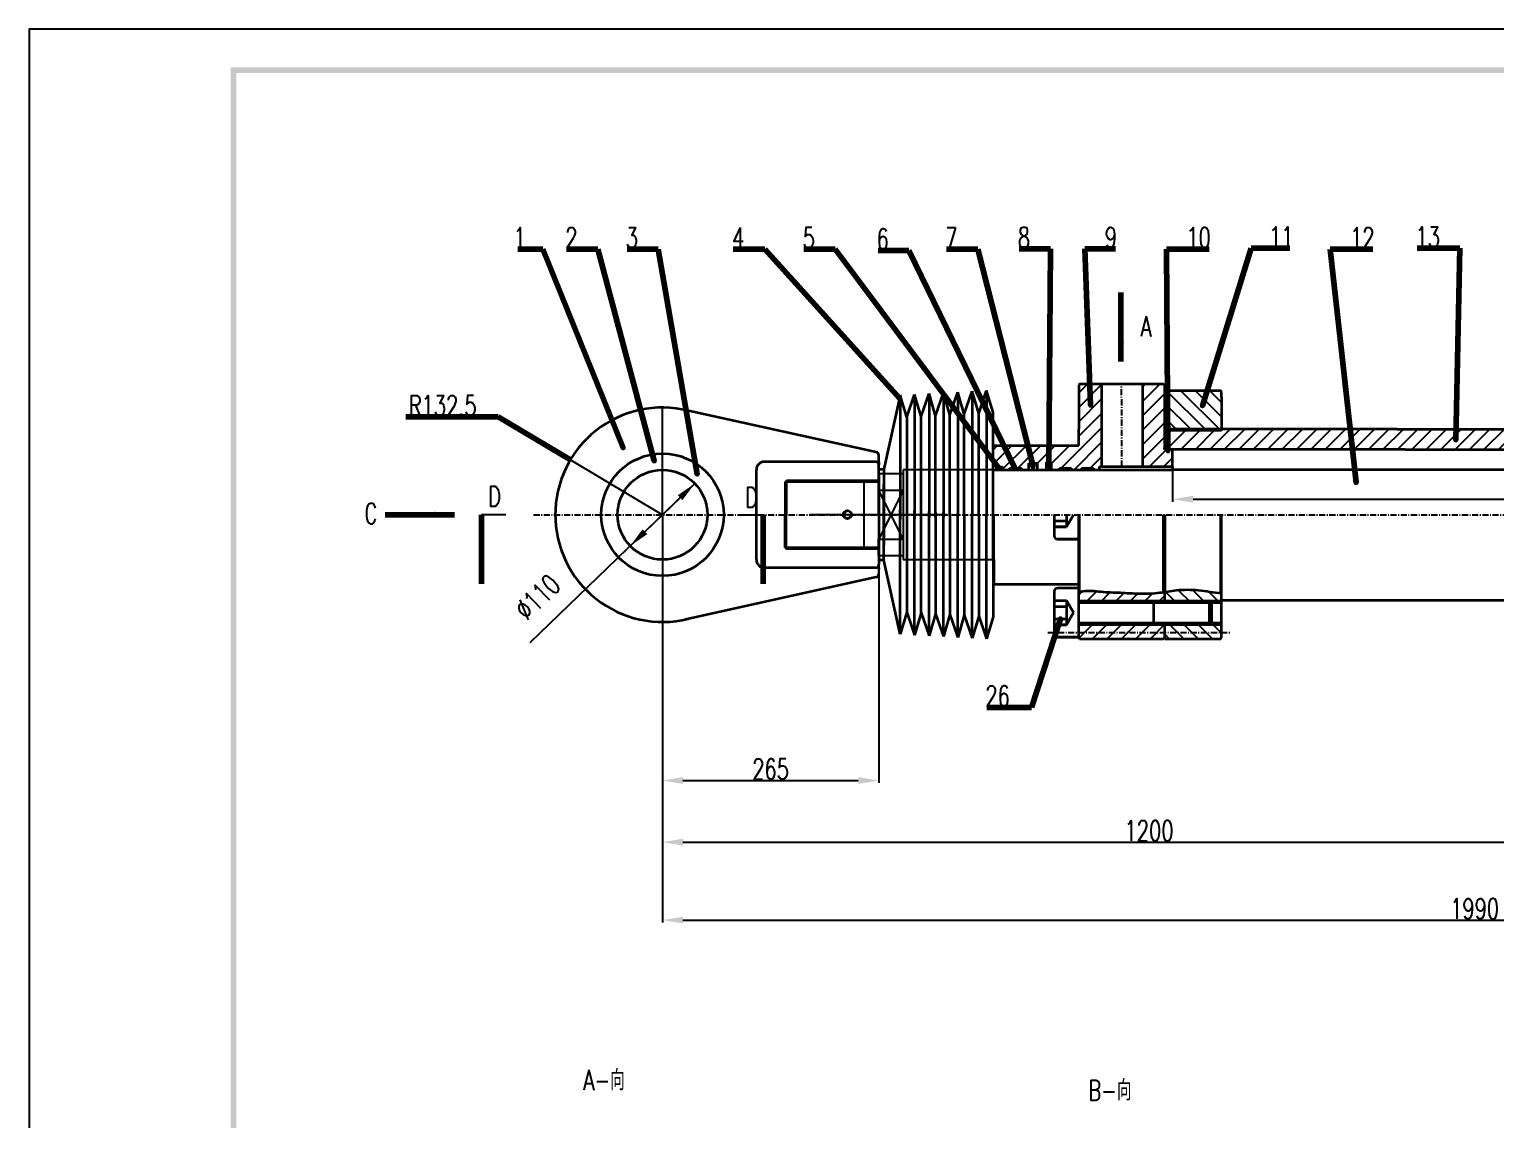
# Model space of a CAD drawing. Extents: x -526 to 4112, y -1359 to 3948.
# Drawn here: x -88 to 1709, y 2612 to 3948 of the extents above; entities that cross this region are included whole.
import ezdxf

# ---------------------------------------------------------------- set-up
doc = ezdxf.new("R2010")
doc.units = 0
doc.header["$MEASUREMENT"] = 0
doc.linetypes.add('LINEL4', pattern=[12.5, 7.5, -2, 1, -2])
doc.layers.get('Defpoints').update_dxf_attribs({"linetype": 'CONTINUOUS'})
doc.layers.add('L1', color=2, linetype='CONTINUOUS', lineweight=35)
for name, color, linetype in [('L3', 4, 'CONTINUOUS'), ('L4', 5, 'LINEL4'), ('L6', 7, 'CONTINUOUS')]:
    doc.layers.add(name, color=color, linetype=linetype)
doc.styles.add('HZTXT', font='ROMANS', dxfattribs={"width": 0.7, "bigfont": 'HZTXT'})
doc.styles.get("Standard").update_dxf_attribs({"font": 'txt', "bigfont": 'hztxt.shx'})
doc.dimstyles.get("Standard").update_dxf_attribs({"dimtxt": 0.18, "dimasz": 0.18, "dimexe": 0.18, "dimexo": 0.0625, "dimgap": 0.09, "dimtad": 0, "dimtih": 1, "dimtoh": 1, "dimdec": 4, "dimzin": 0, "dimdsep": 46, "dimtxsty": 'Standard', "dimcen": 0.09, "dimadec": 0, "dimazin": 0, "dimtfac": 1, "dimtdec": 4, "dimtofl": 0, "dimtmove": 0, "dimatfit": 3, "dimfxl": 1, "dimtolj": 1, "dimtzin": 0, "dimarcsym": 0})
pattern_1 = [(45, (130.38, 3177.679), (-8.838835, 8.838835), [])]

# ---------------------------------------------------------------- blocks, each defined once
blk = doc.blocks.new('*D30')
at = {"layer": 'Defpoints', "color": 0, "transparency": 16777216}
for p in [(687.7, 3353.4), (952.7, 3353.4), (952.7, 3027.7)]:
    blk.add_point(p, dxfattribs=at)
at = {"layer": 'L3', "transparency": 16777216}
for p, q in [((687.7, 3353.4), (687.7, 3024.7)), ((952.7, 3353.4), (952.7, 3024.7)), ((712.7, 3027.7), (927.7, 3027.7))]:
    blk.add_line(p, q, dxfattribs=at)
for points in [[(712.7, 3031.9), (712.7, 3023.5), (687.7, 3027.7)], [(927.7, 3031.9), (927.7, 3023.5), (952.7, 3027.7)]]:
    blk.add_solid(points, dxfattribs=at)
at = {"layer": 'L3', "transparency": 16777216, "insert": (820.2, 3041.7), "char_height": 25, "attachment_point": 5, "style": 'HZTXT'}
blk.add_mtext('\\A1;265', dxfattribs=at)
blk = doc.blocks.new('*D31')
at = {"layer": 'Defpoints', "color": 0, "transparency": 16777216}
for p in [(687.7, 3353.4), (1880.1, 3143), (1880.1, 2952.2)]:
    blk.add_point(p, dxfattribs=at)
at = {"layer": 'L3', "transparency": 16777216}
for p, q in [((687.7, 3353.4), (687.7, 2949.2)), ((1880.1, 3143), (1880.1, 2949.2)), ((712.7, 2952.2), (1855.1, 2952.2))]:
    blk.add_line(p, q, dxfattribs=at)
for points in [[(712.7, 2956.3), (712.7, 2948), (687.7, 2952.2)], [(1855.1, 2956.3), (1855.1, 2948), (1880.1, 2952.2)]]:
    blk.add_solid(points, dxfattribs=at)
at = {"layer": 'L3', "transparency": 16777216, "insert": (1283.9, 2966.2), "char_height": 25, "attachment_point": 5, "style": 'HZTXT'}
blk.add_mtext('\\A1;1200', dxfattribs=at)
blk = doc.blocks.new('*D33')
at = {"layer": 'Defpoints', "color": 0, "transparency": 16777216}
for p in [(687.7, 3353.4), (2677.8, 3201.4), (2677.8, 2856.7)]:
    blk.add_point(p, dxfattribs=at)
at = {"layer": 'L3', "transparency": 16777216}
for p, q in [((687.7, 3353.4), (687.7, 2853.7)), ((2677.8, 3201.4), (2677.8, 2853.7)), ((712.7, 2856.7), (2652.8, 2856.7))]:
    blk.add_line(p, q, dxfattribs=at)
for points in [[(712.7, 2860.8), (712.7, 2852.5), (687.7, 2856.7)], [(2652.8, 2860.8), (2652.8, 2852.5), (2677.8, 2856.7)]]:
    blk.add_solid(points, dxfattribs=at)
at = {"layer": 'L3', "transparency": 16777216, "insert": (1682.8, 2870.7), "char_height": 25, "attachment_point": 5, "style": 'HZTXT'}
blk.add_mtext('\\A1;1990', dxfattribs=at)
blk = doc.blocks.new('*D34')
at = {"layer": 'Defpoints', "color": 0, "transparency": 16777216}
for p in [(727.3, 3391.6), (648.2, 3315.2)]:
    blk.add_point(p, dxfattribs=at)
at = {"layer": 'L3', "transparency": 16777216}
blk.add_line((709.3, 3374.3), (666.2, 3332.6), dxfattribs=at)
for points in [[(706.4, 3377.2), (712.2, 3371.3), (727.3, 3391.6)], [(663.3, 3335.6), (669.1, 3329.6), (648.2, 3315.2)]]:
    blk.add_solid(points, dxfattribs=at)
at = {"layer": 'L3', "transparency": 16777216, "insert": (534.6, 3252.5), "char_height": 25, "attachment_point": 5, "rotation": 44.0027, "style": 'HZTXT'}
blk.add_mtext('\\A1;∅110', dxfattribs=at)
blk = doc.blocks.new('*D35')
at = {"layer": 'Defpoints', "color": 0, "transparency": 16777216}
for p in [(2312.8, 3418.4), (1312.8, 3412.4), (2312.8, 3372.4)]:
    blk.add_point(p, dxfattribs=at)
at = {"layer": 'L3', "transparency": 16777216}
for p, q in [((2312.8, 3418.4), (2312.8, 3369.4)), ((1312.8, 3412.4), (1312.8, 3369.4)), ((1337.8, 3372.4), (2287.8, 3372.4))]:
    blk.add_line(p, q, dxfattribs=at)
for points in [[(1337.8, 3376.6), (1337.8, 3368.2), (1312.8, 3372.4)], [(2287.8, 3376.6), (2287.8, 3368.2), (2312.8, 3372.4)]]:
    blk.add_solid(points, dxfattribs=at)
at = {"layer": 'L3', "transparency": 16777216, "insert": (1812.8, 3386.4), "char_height": 25, "attachment_point": 5, "style": 'HZTXT'}
blk.add_mtext('\\A1;1000', dxfattribs=at)

msp = doc.modelspace()

# ---------------------------------------------------------------- hatches: boundary and pattern name
at = {"layer": 'L6'}
h = msp.add_hatch(dxfattribs=at)
h.set_pattern_fill('ANSI31', color=256, scale=100)
h.set_pattern_definition(pattern_1)
h.paths.add_polyline_path([(1302.77, 3218.41), (1198.77, 3218.41), (1197.77, 3218.39), (1197.77, 3203.41), (1197.77, 3202.41), (1198.77, 3201.41), (1301.77, 3201.41), (1302.77, 3202.41)])
h.paths.add_polyline_path([(1302.77, 3220.95), (1289.22, 3220.95), (1289.22, 3218.41), (1302.77, 3218.41)])
h.paths.add_polyline_path([(1289.22, 3220.95), (1197.77, 3220.95), (1197.77, 3218.39), (1198.77, 3218.41), (1289.22, 3218.41)])
h.paths.add_polyline_path([(1302.77, 3248.41), (1289.22, 3248.41), (1289.22, 3245.87), (1302.77, 3245.87)])
h.paths.add_polyline_path([(1289.22, 3248.41), (1197.77, 3248.41), (1197.77, 3245.87), (1289.22, 3245.87)])
edge = h.paths.add_edge_path()
edge.add_spline(control_points=[(1302.77, 3258.76), (1302.43, 3258.7), (1302.1, 3258.65), (1301.77, 3258.6)], knot_values=[113.4438132, 113.4438132, 113.4438132, 113.4438132, 114.4554944, 114.4554944, 114.4554944, 114.4554944], degree=3, periodic=0)
edge.add_spline(control_points=[(1301.77, 3258.6), (1300.27, 3258.37), (1290.34, 3256.93), (1272.52, 3256.27), (1248.38, 3258.24), (1225.59, 3258.5), (1208.53, 3261.28), (1200.14, 3259.13), (1198.77, 3258.71)], knot_values=[10.1232784, 10.1232784, 10.1232784, 10.1232784, 14.6734493, 40.216771, 63.3893563, 87.154573, 109.1180124, 113.4438132, 113.4438132, 113.4438132, 113.4438132], degree=3, periodic=0)
edge.add_spline(control_points=[(1198.77, 3258.71), (1198.43, 3258.6), (1198.1, 3258.5), (1197.77, 3258.39)], knot_values=[9.0688861, 9.0688861, 9.0688861, 9.0688861, 10.1232784, 10.1232784, 10.1232784, 10.1232784], degree=3, periodic=0)
edge.add_line((1197.77, 3258.39), (1197.77, 3248.41))
edge.add_line((1197.77, 3248.41), (1289.22, 3248.41))
edge.add_line((1289.22, 3248.41), (1302.77, 3248.41))
edge.add_line((1302.77, 3248.41), (1302.77, 3258.76))
h.paths.add_polyline_path([(1302.77, 3497.43), (1302.77, 3504.41), (1302.77, 3512.43), (1301.77, 3513.43), (1275.79, 3513.43), (1275.79, 3437.41), (1275.79, 3412.41), (1312.77, 3412.41), (1312.77, 3433.41), (1302.77, 3433.41), (1302.77, 3435.41)])
h.paths.add_polyline_path([(1225.79, 3513.43), (1198.77, 3513.43), (1197.77, 3512.43), (1197.77, 3458.41), (1197.77, 3443.41), (1197.77, 3438.41), (1092.77, 3438.41), (1092.77, 3408.41), (1096.81, 3408.41), (1096.81, 3412.25), (1104.36, 3412.25), (1104.36, 3408.41), (1112.89, 3408.41), (1112.89, 3410.42), (1127.44, 3410.42), (1127.44, 3408.41), (1136.5, 3408.41), (1136.5, 3416.45), (1146.76, 3416.45), (1146.76, 3408.41), (1158.38, 3408.41), (1158.38, 3417.81), (1163.95, 3417.81), (1163.95, 3408.41), (1174.12, 3408.41), (1174.12, 3410.41), (1188.68, 3410.41), (1188.68, 3408.41), (1201.19, 3408.41), (1201.19, 3410.41), (1215.75, 3410.41), (1215.75, 3408.41), (1223.04, 3408.41), (1223.04, 3412.41), (1225.79, 3412.41), (1225.79, 3437.41)])
h = msp.add_hatch(dxfattribs=at)
h.set_pattern_fill('ANSI31', color=256, scale=100, angle=90)
h.set_pattern_definition([(135, (130.38, 3177.679), (-8.83883, -8.83883), [])])
h.paths.add_polyline_path([(1372.77, 3218.39), (1371.77, 3218.41), (1302.77, 3218.41), (1302.77, 3202.41), (1303.77, 3201.41), (1371.77, 3201.41), (1372.77, 3202.41)])
h.paths.add_polyline_path([(1372.77, 3220.95), (1302.77, 3220.95), (1302.77, 3218.41), (1371.77, 3218.41), (1372.77, 3218.39)])
h.paths.add_polyline_path([(1372.77, 3248.41), (1302.77, 3248.41), (1302.77, 3245.87), (1372.77, 3245.87)])
edge = h.paths.add_edge_path()
edge.add_spline(control_points=[(1372.77, 3257.35), (1372.72, 3257.36), (1372.39, 3257.39), (1372.05, 3257.41), (1371.77, 3257.44)], knot_values=[183.8321003, 183.8321003, 183.8321003, 183.8321003, 183.9773776, 184.8375924, 184.8375924, 184.8375924, 184.8375924], degree=3, periodic=0)
edge.add_spline(control_points=[(1371.77, 3257.44), (1362.54, 3258.26), (1344.63, 3261.7), (1321.64, 3261.94), (1308.32, 3259.64), (1303.77, 3258.91)], knot_values=[115.4675557, 115.4675557, 115.4675557, 115.4675557, 143.3114648, 170.0140137, 183.8321003, 183.8321003, 183.8321003, 183.8321003], degree=3, periodic=0)
edge.add_spline(control_points=[(1303.77, 3258.91), (1303.43, 3258.86), (1303.1, 3258.81), (1302.77, 3258.76)], knot_values=[114.4554944, 114.4554944, 114.4554944, 114.4554944, 115.4675557, 115.4675557, 115.4675557, 115.4675557], degree=3, periodic=0)
edge.add_line((1302.77, 3258.76), (1302.77, 3248.41))
edge.add_line((1302.77, 3248.41), (1372.77, 3248.41))
edge.add_line((1372.77, 3248.41), (1372.77, 3257.35))
h.paths.add_polyline_path([(1372.77, 3497.43), (1372.77, 3504.41), (1371.77, 3505.41), (1303.77, 3505.41), (1302.77, 3504.41), (1302.77, 3458.41), (1372.77, 3458.41)])
h.paths.add_polyline_path([(1372.77, 3458.41), (1302.77, 3458.41), (1302.77, 3456.43), (1372.77, 3456.43)])
h = msp.add_hatch(dxfattribs=at)
h.set_pattern_fill('ANSI31', color=256, scale=100)
h.set_pattern_definition(pattern_1)
h.paths.add_polyline_path([(2437.81, 3456.41), (2367.81, 3456.41), (2367.81, 3458.41), (1587.77, 3458.41), (1372.77, 3458.41), (1372.77, 3456.43), (1302.77, 3456.43), (1302.77, 3435.41), (1302.77, 3433.41), (1312.77, 3433.41), (1597.77, 3433.41), (2437.81, 3433.41)])

# ---------------------------------------------------------------- linework, layer by layer
at = {"layer": 'L1'}
for p, q in [((1039.9, 3475.72), (1049.57, 3503.73)), ((1049.57, 3503.73), (1049.57, 3351.48)), ((1057.52, 3476.69), (1049.57, 3503.73)), ((1057.52, 3476.69), (1067.19, 3504.7)), ((1067.19, 3504.7), (1067.19, 3352.45)), ((1075.15, 3477.66), (1067.19, 3504.7)), ((1075.15, 3477.66), (1084.81, 3505.66)), ((1084.81, 3505.66), (1084.81, 3353.41)), ((1092.77, 3478.62), (1084.81, 3505.66)), ((1198.77, 3513.43), (1197.77, 3512.43)), ((1197.77, 3512.43), (1197.77, 3458.41)), ((1301.77, 3513.43), (1198.77, 3513.43)), ((1225.79, 3513.43), (1225.79, 3437.41)), ((1275.79, 3513.43), (1275.79, 3437.41)), ((1302.77, 3512.43), (1301.77, 3513.43)), ((1302.77, 3512.43), (1302.77, 3497.43)), ((1303.77, 3505.41), (1302.77, 3504.41)), ((1302.77, 3504.41), (1302.77, 3458.41)), ((1371.77, 3505.41), (1303.77, 3505.41)), ((1372.77, 3504.41), (1371.77, 3505.41)), ((1372.77, 3497.43), (1372.77, 3504.41)), ((979.08, 3499.87), (958.75, 3409.23)), ((979.08, 3499.87), (979.08, 3347.62)), ((987.04, 3472.83), (979.08, 3499.87)), ((987.04, 3472.83), (996.71, 3500.83)), ((996.71, 3500.83), (996.71, 3348.58)), ((1004.66, 3473.79), (996.71, 3500.83)), ((1004.66, 3473.79), (1014.33, 3501.8)), ((1014.33, 3501.8), (1014.33, 3349.55)), ((1022.28, 3474.76), (1014.33, 3501.8)), ((1022.28, 3474.76), (1031.95, 3502.77)), ((1031.95, 3502.77), (1031.95, 3350.51)), ((1039.9, 3475.72), (1031.95, 3502.77)), ((1302.77, 3497.43), (1302.77, 3435.41)), ((1372.77, 3497.43), (1372.77, 3456.43)), ((949.61, 3430.1), (716.09, 3481.69)), ((987.04, 3472.83), (987.04, 3234)), ((1004.66, 3349.55), (1004.66, 3473.79)), ((1004.66, 3433.58), (1004.66, 3473.79)), ((1022.28, 3350.51), (1022.28, 3474.76)), ((1022.28, 3434.55), (1022.28, 3474.76)), ((1039.9, 3351.48), (1039.9, 3475.72)), ((1039.9, 3435.51), (1039.9, 3475.72)), ((1057.52, 3352.45), (1057.52, 3476.69)), ((1057.52, 3436.48), (1057.52, 3476.69)), ((1075.15, 3353.41), (1075.15, 3477.66)), ((1075.15, 3437.45), (1075.15, 3477.66)), ((1092.77, 3438.41), (1092.77, 3478.62)), ((1197.77, 3443.41), (1197.77, 3458.41)), ((1587.77, 3458.41), (1302.77, 3458.41)), ((1372.77, 3456.43), (1302.77, 3456.43)), ((1587.77, 3458.41), (2437.81, 3458.41)), ((1092.77, 3353.41), (1092.77, 3438.41)), ((1092.77, 3438.41), (1197.77, 3438.41)), ((1197.77, 3438.41), (1197.77, 3443.41)), ((1225.79, 3437.41), (1225.79, 3412.41)), ((1275.79, 3437.41), (1275.79, 3412.41)), ((1302.77, 3433.41), (1302.77, 3435.41)), ((1312.77, 3433.41), (1302.77, 3433.41)), ((1305.6, 3433.39), (1305.6, 3430.39)), ((1308.6, 3430.39), (1308.6, 3433.41)), ((1312.77, 3412.41), (1312.77, 3433.41)), ((1597.77, 3433.41), (1312.77, 3433.41)), ((1597.77, 3433.41), (2437.81, 3433.41)), ((948.75, 3418.41), (812.75, 3418.41)), ((952.75, 3414.41), (952.75, 3426.2)), ((952.75, 3418.41), (952.75, 3420.28)), ((952.75, 3418.41), (952.75, 3414.41)), ((952.75, 3353.41), (952.75, 3414.41)), ((1136.5, 3416.45), (1146.76, 3416.45)), ((1136.5, 3408.41), (1136.5, 3416.45)), ((1146.76, 3416.45), (1146.76, 3408.41)), ((1158.38, 3417.81), (1163.95, 3417.81)), ((1158.38, 3408.41), (1158.38, 3417.81)), ((1163.95, 3417.81), (1163.95, 3408.41)), ((1305.6, 3430.39), (1308.6, 3430.39)), ((802.75, 3298.41), (802.75, 3408.41)), ((952.75, 3409.23), (958.75, 3409.23)), ((952.75, 3403.41), (952.75, 3303.41)), ((952.75, 3403.41), (952.75, 3383.41)), ((958.75, 3409.23), (958.75, 3315.97)), ((1092.77, 3408.41), (1312.77, 3408.41)), ((1096.81, 3412.25), (1104.36, 3412.25)), ((1096.81, 3408.41), (1096.81, 3412.25)), ((1104.36, 3412.25), (1104.36, 3408.41)), ((1112.89, 3410.42), (1112.89, 3408.42)), ((1112.89, 3410.42), (1127.44, 3410.42)), ((1127.44, 3410.42), (1127.44, 3408.42)), ((1174.12, 3408.41), (1174.12, 3410.41)), ((1174.12, 3410.41), (1188.68, 3410.41)), ((1188.68, 3408.41), (1188.68, 3410.41)), ((1201.19, 3410.41), (1201.19, 3408.41)), ((1201.19, 3410.41), (1215.75, 3410.41)), ((1215.75, 3410.41), (1215.75, 3408.41)), ((1223.04, 3412.41), (1312.77, 3412.41)), ((1223.04, 3408.41), (1223.04, 3412.41)), ((1312.77, 3412.41), (1312.77, 3408.41)), ((1597.77, 3408.41), (1312.77, 3408.41)), ((2271.81, 3408.41), (1597.77, 3408.41)), ((952.75, 3393.41), (952.75, 3395.41)), ((952.75, 3353.41), (952.75, 3393.41)), ((958.75, 3297.59), (958.75, 3390.85)), ((952.75, 3353.41), (952.75, 3292.41)), ((979.08, 3206.96), (979.08, 3359.21)), ((996.71, 3205.99), (996.71, 3358.24)), ((1004.66, 3233.03), (1004.66, 3353.41)), ((1014.33, 3205.02), (1014.33, 3357.27)), ((1022.28, 3356.31), (1022.28, 3232.07)), ((1031.95, 3204.06), (1031.95, 3356.31)), ((1039.9, 3355.34), (1039.9, 3231.1)), ((1049.57, 3203.09), (1049.57, 3355.34)), ((1057.52, 3354.38), (1057.52, 3230.13)), ((1067.19, 3202.13), (1067.19, 3354.38)), ((1075.15, 3353.41), (1075.15, 3229.17)), ((1084.81, 3201.16), (1084.81, 3353.41)), ((1092.77, 3299.41), (1092.77, 3353.41)), ((1092.77, 3353.41), (1092.77, 3269.41)), ((1093.77, 3298.41), (1093.77, 3353.41)), ((1167.77, 3353.41), (1167.77, 3338.41)), ((1167.77, 3353.41), (1167.77, 3327.41)), ((1167.77, 3345.91), (1182.77, 3345.91)), ((1167.77, 3345.91), (1182.77, 3345.91)), ((1182.77, 3353.41), (1182.77, 3338.41)), ((1191.43, 3353.41), (1182.77, 3338.41)), ((1182.77, 3338.41), (1191.43, 3353.41)), ((1197.77, 3268.41), (1197.77, 3353.41)), ((1198.77, 3258.71), (1198.77, 3353.41)), ((1301.77, 3258.6), (1301.77, 3353.41)), ((1302.77, 3353.41), (1302.77, 3245.87)), ((1303.77, 3258.91), (1303.77, 3353.41)), ((1371.77, 3257.44), (1371.77, 3353.41)), ((1372.77, 3202.41), (1372.77, 3353.41)), ((1182.77, 3338.41), (1167.77, 3338.41)), ((1167.77, 3338.41), (1182.77, 3338.41)), ((952.75, 3303.41), (952.75, 3323.41)), ((1171.77, 3323.41), (1197.77, 3323.41)), ((1197.77, 3323.41), (1171.77, 3323.41)), ((948.75, 3288.41), (812.75, 3288.41)), ((958.75, 3297.59), (952.75, 3297.59)), ((952.75, 3288.41), (952.75, 3292.41)), ((952.75, 3288.41), (952.75, 3286.55)), ((979.08, 3206.96), (958.75, 3297.59)), ((1093.77, 3298.41), (1093.77, 3268.41)), ((949.61, 3276.72), (716.09, 3225.13)), ((1022.28, 3272.27), (1022.28, 3232.07)), ((1039.9, 3271.31), (1039.9, 3231.1)), ((1057.52, 3270.34), (1057.52, 3230.13)), ((1075.15, 3269.38), (1075.15, 3229.17)), ((1093.77, 3268.41), (1092.77, 3269.41)), ((1092.77, 3268.41), (1092.77, 3228.2)), ((1093.77, 3268.41), (1197.77, 3268.41)), ((1167.77, 3259.41), (1167.77, 3207.41)), ((1197.77, 3263.41), (1171.77, 3263.41)), ((1197.77, 3203.41), (1197.77, 3268.41)), ((987.04, 3234), (979.08, 3206.96)), ((987.04, 3234), (996.71, 3205.99)), ((1167.77, 3248.41), (1182.77, 3248.41)), ((1167.77, 3248.41), (1167.77, 3233.41)), ((1167.77, 3240.91), (1182.77, 3240.91)), ((1182.77, 3248.41), (1182.77, 3218.41)), ((1182.77, 3248.41), (1182.77, 3233.41)), ((1182.77, 3248.41), (1191.43, 3233.41)), ((1197.77, 3245.87), (1372.77, 3245.87)), ((1289.22, 3248.41), (1289.22, 3218.41)), ((1357.57, 3248.41), (1357.57, 3218.41)), ((1360.3, 3245.87), (1357.57, 3248.41)), ((1360.3, 3245.87), (1360.3, 3220.95)), ((1657.77, 3248.41), (1372.77, 3248.41)), ((1835.09, 3248.41), (1657.77, 3248.41)), ((1004.66, 3233.03), (996.71, 3205.99)), ((1004.66, 3233.03), (1014.33, 3205.02)), ((1022.28, 3232.07), (1014.33, 3205.02)), ((1022.28, 3232.07), (1031.95, 3204.06)), ((1039.9, 3231.1), (1031.95, 3204.06)), ((1039.9, 3231.1), (1049.57, 3203.09)), ((1057.52, 3230.13), (1049.57, 3203.09)), ((1057.52, 3230.13), (1067.19, 3202.13)), ((1075.15, 3229.17), (1067.19, 3202.13)), ((1075.15, 3229.17), (1084.81, 3201.16)), ((1092.77, 3228.2), (1084.81, 3201.16)), ((1167.77, 3233.41), (1167.77, 3218.41)), ((1167.77, 3233.41), (1167.77, 3207.41)), ((1167.77, 3225.91), (1182.77, 3225.91)), ((1167.77, 3225.91), (1182.77, 3225.91)), ((1182.77, 3218.41), (1167.77, 3218.41)), ((1167.77, 3218.41), (1182.77, 3218.41)), ((1182.77, 3233.41), (1182.77, 3218.41)), ((1191.43, 3233.41), (1182.77, 3218.41)), ((1182.77, 3218.41), (1191.43, 3233.41)), ((1197.77, 3220.95), (1372.77, 3220.95)), ((1302.77, 3218.41), (1302.77, 3220.95)), ((1302.77, 3218.41), (1302.77, 3202.41)), ((1357.57, 3218.41), (1360.3, 3220.95)), ((1171.77, 3203.41), (1197.77, 3203.41)), ((1197.77, 3203.41), (1171.77, 3203.41)), ((1197.77, 3203.41), (1197.77, 3202.41)), ((1197.77, 3203.41), (1197.77, 3202.41)), ((1198.77, 3201.41), (1197.77, 3202.41)), ((1198.77, 3201.41), (1301.77, 3201.41)), ((1301.77, 3201.41), (1302.77, 3202.41)), ((1303.77, 3201.41), (1302.77, 3202.41)), ((1303.77, 3201.41), (1371.77, 3201.41)), ((1371.77, 3201.41), (1372.77, 3202.41))]:
    msp.add_line(p, q, dxfattribs=at)
for centre, radius in [((687.75, 3353.41), 75), ((687.75, 3353.41), 55), ((914.31, 3353.41), 5)]:
    msp.add_circle(centre, radius, dxfattribs=at)
for centre, radius, start, end in [((687.75, 3353.41), 131.37, 76.15662, 180.48733), ((812.75, 3408.41), 10, 90, 180), ((948.75, 3414.41), 4, 0, 90), ((948.75, 3426.2), 4, 0, 77.54304), ((687.75, 3353.41), 131.37, 179.51267, 283.84338), ((914.31, 3353.41), 4.37, 106.04932, 16.04932), ((1171.77, 3327.41), 4, 180, 270), ((812.75, 3298.41), 10, 180, 270), ((948.75, 3292.41), 4, 270, 0), ((948.75, 3280.62), 4, 282.45696, 0), ((1171.77, 3259.41), 4, 90, 180), ((1171.77, 3207.41), 4, 180, 270)]:
    msp.add_arc(centre, radius, start, end, dxfattribs=at)
msp.add_open_spline([(1197.77, 3258.39), (1199.46, 3258.95), (1208.17, 3261.34), (1225.59, 3258.5), (1248.38, 3258.24), (1272.52, 3256.27), (1295.64, 3257.12), (1319.43, 3261.96), (1344.92, 3261.7), (1363.15, 3258.14), (1372.72, 3257.36), (1372.77, 3257.35)], degree=3, knots=[9.0688861, 9.0688861, 9.0688861, 9.0688861, 14.4490791, 36.4125185, 60.1777353, 83.3503206, 108.8936422, 129.2856423, 155.9881912, 184.6923152, 184.8375924, 184.8375924, 184.8375924, 184.8375924], dxfattribs=at)
for points in [[(4058.47, 3894.76), (4065.47, 3901.76), (165.46, 3894.76), (158.46, 3901.76)], [(165.46, 3894.76), (158.46, 3901.76), (165.46, 1028.26), (158.46, 1028.26)]]:
    msp.add_trace(points, dxfattribs=at)
at = {"layer": 'L3'}
for p, q in [((687.75, 3353.38), (687.75, 3484.78)), ((574.87, 3420.62), (687.75, 3353.38)), ((727.31, 3391.62), (525.33, 3196.41)), ((952.75, 3280.62), (952.75, 3292.41)), ((1371.77, 3218.41), (1371.77, 3218.37))]:
    msp.add_line(p, q, dxfattribs=at)
msp.add_lwpolyline([(-88.04, 978.26), (4111.97, 978.26), (4111.97, 3948.26), (-88.04, 3948.26)], close=True, dxfattribs=at)
at = {"layer": 'L4'}
for p, q in [((1250.72, 3412.41), (1250.27, 3513.43)), ((529.76, 3353.41), (2709.18, 3353.41)), ((1159.75, 3209.27), (1383.97, 3209.27))]:
    msp.add_line(p, q, dxfattribs=at)
at = {"layer": 'L6'}
for p, q in [((982.75, 3403.41), (952.75, 3403.41)), ((982.77, 3408.41), (982.75, 3403.41)), ((1092.77, 3408.41), (982.77, 3408.41)), ((982.77, 3408.41), (982.77, 3298.41)), ((837.75, 3393.41), (839.75, 3395.41)), ((952.75, 3393.41), (837.75, 3393.41)), ((837.75, 3393.41), (837.75, 3353.41)), ((952.75, 3395.41), (839.75, 3395.41)), ((839.75, 3395.41), (839.75, 3353.04)), ((934.31, 3395.41), (934.31, 3311.41)), ((952.75, 3383.41), (982.77, 3383.41)), ((982.77, 3323.41), (952.75, 3383.41)), ((982.77, 3383.41), (952.75, 3323.41)), ((496, 3353.41), (466, 3353.41)), ((781, 3353.41), (811, 3353.41)), ((837.75, 3313.41), (837.75, 3353.41)), ((839.75, 3311.41), (839.75, 3353.79)), ((1036.59, 3353.41), (868.91, 3353.41)), ((952.75, 3313.41), (837.75, 3313.41)), ((837.75, 3313.41), (839.75, 3311.41)), ((952.75, 3311.41), (839.75, 3311.41)), ((952.75, 3323.41), (982.77, 3323.41)), ((952.75, 3303.41), (982.77, 3303.41)), ((982.77, 3298.41), (1092.77, 3298.41)), ((1197.77, 3248.41), (1372.77, 3248.41)), ((1197.77, 3218.41), (1371.77, 3218.41))]:
    msp.add_line(p, q, dxfattribs=at)

# ---------------------------------------------------------------- texts
at = {"layer": 'L3', "char_height": 25, "style": 'HZTXT'}
for s, insert, attachment_point in [('\\A1;1', (512.55, 3680.41), 8), ('\\A1;2', (576.16, 3680.41), 8), ('\\A1;3', (650.27, 3680.41), 8), ('\\A1;4', (780.52, 3680.41), 8), ('\\A1;5', (866.97, 3680.2), 8), ('\\A1;6', (957.53, 3678.91), 8), ('\\A1;7', (1041.66, 3680.41), 8), ('\\A1;8', (1130.67, 3680.58), 8), ('\\A1;9', (1237.2, 3680.74), 8), ('\\A1;10', (1344.55, 3680.53), 8), ('\\A1;11', (1445.83, 3681.4), 8), ('\\A1;12', (1545.2, 3680.41), 8), ('\\A1;13', (1625.41, 3681.4), 8), ('\\A1;R132.5', (460.07, 3474.68), 9), ('\\A1;26', (1113.32, 3118.87), 9)]:
    msp.add_mtext(s, dxfattribs=dict(at, insert=insert, attachment_point=attachment_point))
at = {"layer": 'L3', "char_height": 25, "attachment_point": 1, "style": 'HZTXT'}
for s, width, insert in [('A', 50.2355, (1273.48, 3596.68)), ('D', 50.2355, (474.01, 3388.44)), ('D', 50.2355, (788.76, 3387.15)), ('C', 50.2355, (322.68, 3367.37)), ('A-向', 207.2539, (590.81, 2673.14)), ('B-向', 207.2539, (1209.45, 2660.61))]:
    msp.add_mtext_dynamic_manual_height_columns(s, width=width, gutter_width=20, heights=[0], dxfattribs=dict(at, insert=insert))

# ---------------------------------------------------------------- dimensions: what is measured, and where the dimension line sits
at = {"layer": 'L3'}
for base, p1, p2, picture, middle in [((2312.81, 3372.39), (1312.77, 3412.41), (2312.81, 3418.41), '*D35', (1812.79, 3386.39)), ((952.75, 3027.71), (687.75, 3353.41), (952.75, 3353.41), '*D30', (820.25, 3041.71))]:
    dim = msp.add_linear_dim(base=base, p1=p1, p2=p2, dimstyle='Standard', override={"dimtxt": 25, "dimasz": 25, "dimexe": 3, "dimexo": 0, "dimgap": 1.5, "dimtad": 1, "dimtih": 0, "dimtoh": 0, "dimdec": 1, "dimzin": 9, "dimtxsty": 'HZTXT', "dimcen": 0, "dimclrd": 256, "dimclre": 256, "dimclrt": 256, "dimtfac": 0.6, "dimtdec": 1, "dimtofl": 1, "dimtmove": 2, "dimtzin": 9, "dimlwd": 65535, "dimlwe": 65535}, dxfattribs=at)
    dim.commit()
    dim.dimension.update_dxf_attribs({"geometry": picture, "text_midpoint": middle})
dim = msp.add_diameter_dim_2p(p1=(727.31, 3391.62), p2=(648.19, 3315.2), dimstyle='Standard', override={"dimtxt": 25, "dimasz": 25, "dimexe": 3, "dimexo": 0, "dimgap": 1.5, "dimtad": 1, "dimtih": 0, "dimtoh": 0, "dimdec": 1, "dimzin": 9, "dimtxsty": 'HZTXT', "dimcen": 0, "dimclrd": 256, "dimclre": 256, "dimclrt": 256, "dimtfac": 0.6, "dimtdec": 1, "dimtofl": 1, "dimtmove": 2, "dimtzin": 9, "dimlwd": 65535, "dimlwe": 65535}, dxfattribs=at)
dim.commit()
dim.dimension.update_dxf_attribs({"geometry": '*D34', "text_midpoint": (534.58, 3252.52), "dimtype": 163})
for base, p2, text, picture, middle in [((1880.09, 2952.15), (1880.09, 3142.97), '1200', '*D31', (1283.92, 2966.15)), ((2677.81, 2856.68), (2677.81, 3201.41), '1990', '*D33', (1682.78, 2870.68))]:
    dim = msp.add_linear_dim(base=base, p1=(687.75, 3353.41), p2=p2, text=text, dimstyle='Standard', override={"dimtxt": 25, "dimasz": 25, "dimexe": 3, "dimexo": 0, "dimgap": 1.5, "dimtad": 1, "dimtih": 0, "dimtoh": 0, "dimdec": 1, "dimzin": 9, "dimtxsty": 'HZTXT', "dimcen": 0, "dimclrd": 256, "dimclre": 256, "dimclrt": 256, "dimtfac": 0.6, "dimtdec": 1, "dimtofl": 1, "dimtmove": 2, "dimtzin": 9, "dimlwd": 65535, "dimlwe": 65535}, dxfattribs=at)
    dim.commit()
    dim.dimension.update_dxf_attribs({"geometry": picture, "text_midpoint": middle})

# ---------------------------------------------------------------- leaders
at = {"layer": 'L3', "annotation_type": 0, "has_hookline": 1}
for points, override, hookline_direction, text_width in [([(639.63, 3435.47), (541.14, 3678.91), (516.14, 3678.91)], {"dimtxt": 25, "dimasz": 25, "dimexe": 3, "dimexo": 0, "dimgap": 1.5, "dimtad": 1, "dimtih": 0, "dimtoh": 0, "dimdec": 1, "dimzin": 9, "dimtxsty": 'HZTXT', "dimcen": 0, "dimclrd": 256, "dimclre": 256, "dimclrt": 256, "dimtfac": 0.6, "dimtdec": 1, "dimtofl": 1, "dimtmove": 2, "dimldrblk": 'DotSmall', "dimtzin": 9, "dimlwd": 65535, "dimlwe": 65535}, 1, 4.17), ([(677.71, 3419.34), (608.49, 3678.91), (583.49, 3678.91)], {"dimtxt": 25, "dimasz": 25, "dimexe": 3, "dimexo": 0, "dimgap": 1.5, "dimtad": 1, "dimtih": 0, "dimtoh": 0, "dimdec": 1, "dimzin": 9, "dimtxsty": 'HZTXT', "dimcen": 0, "dimclrd": 256, "dimclre": 256, "dimclrt": 256, "dimtfac": 0.6, "dimtdec": 1, "dimtofl": 1, "dimtmove": 2, "dimldrblk": 'DotSmall', "dimtzin": 9, "dimlwd": 65535, "dimlwe": 65535}, 1, 11.67), ([(730.33, 3403.26), (682.6, 3678.91), (657.6, 3678.91)], {"dimtxt": 25, "dimasz": 25, "dimexe": 3, "dimexo": 0, "dimgap": 1.5, "dimtad": 1, "dimtih": 0, "dimtoh": 0, "dimdec": 1, "dimzin": 9, "dimtxsty": 'HZTXT', "dimcen": 0, "dimclrd": 256, "dimclre": 256, "dimclrt": 256, "dimtfac": 0.6, "dimtdec": 1, "dimtofl": 1, "dimtmove": 2, "dimldrblk": 'DotSmall', "dimtzin": 9, "dimlwd": 65535, "dimlwe": 65535}, 1, 11.67), ([(978.25, 3496.26), (813.27, 3678.91), (788.27, 3678.91)], {"dimtxt": 25, "dimasz": 25, "dimexe": 3, "dimexo": 0, "dimgap": 1.5, "dimtad": 1, "dimtih": 0, "dimtoh": 0, "dimdec": 1, "dimzin": 9, "dimtxsty": 'HZTXT', "dimcen": 0, "dimclrd": 256, "dimclre": 256, "dimclrt": 256, "dimtfac": 0.6, "dimtdec": 1, "dimtofl": 1, "dimtmove": 2, "dimldrblk": 'DotSmall', "dimtzin": 9, "dimlwd": 65535, "dimlwe": 65535}, 1, 12.5), ([(1099.91, 3410.51), (899.3, 3678.7), (874.3, 3678.7)], {"dimtxt": 25, "dimasz": 25, "dimexe": 3, "dimexo": 0, "dimgap": 1.5, "dimtad": 1, "dimtih": 0, "dimtoh": 0, "dimdec": 1, "dimzin": 9, "dimtxsty": 'HZTXT', "dimcen": 0, "dimclrd": 256, "dimclre": 256, "dimclrt": 256, "dimtfac": 0.6, "dimtdec": 1, "dimtofl": 1, "dimtmove": 2, "dimldrblk": 'DotSmall', "dimtzin": 9, "dimlwd": 65535, "dimlwe": 65535}, 1, 11.67), ([(1119.85, 3409.84), (989.45, 3677.41), (964.45, 3677.41)], {"dimtxt": 25, "dimasz": 25, "dimexe": 3, "dimexo": 0, "dimgap": 1.5, "dimtad": 1, "dimtih": 0, "dimtoh": 0, "dimdec": 1, "dimzin": 9, "dimtxsty": 'HZTXT', "dimcen": 0, "dimclrd": 256, "dimclre": 256, "dimclrt": 256, "dimtfac": 0.6, "dimtdec": 1, "dimtofl": 1, "dimtmove": 2, "dimldrblk": 'DotSmall', "dimtzin": 9, "dimlwd": 65535, "dimlwe": 65535}, 1, 10.83), ([(1141.78, 3412.5), (1073.99, 3678.91), (1048.99, 3678.91)], {"dimtxt": 25, "dimasz": 25, "dimexe": 3, "dimexo": 0, "dimgap": 1.5, "dimtad": 1, "dimtih": 0, "dimtoh": 0, "dimdec": 1, "dimzin": 9, "dimtxsty": 'HZTXT', "dimcen": 0, "dimclrd": 256, "dimclre": 256, "dimclrt": 256, "dimtfac": 0.6, "dimtdec": 1, "dimtofl": 1, "dimtmove": 2, "dimldrblk": 'DotSmall', "dimtzin": 9, "dimlwd": 65535, "dimlwe": 65535}, 1, 11.67), ([(1161.03, 3413.02), (1163.01, 3679.08), (1138.01, 3679.08)], {"dimtxt": 25, "dimasz": 25, "dimexe": 3, "dimexo": 0, "dimgap": 1.5, "dimtad": 1, "dimtih": 0, "dimtoh": 0, "dimdec": 1, "dimzin": 9, "dimtxsty": 'HZTXT', "dimcen": 0, "dimclrd": 256, "dimclre": 256, "dimclrt": 256, "dimtfac": 0.6, "dimtdec": 1, "dimtofl": 1, "dimtmove": 2, "dimldrblk": 'DotSmall', "dimtzin": 9, "dimlwd": 65535, "dimlwe": 65535}, 1, 11.67), ([(1212.19, 3487.66), (1205.29, 3679.24), (1230.29, 3679.24)], {"dimtxt": 25, "dimasz": 25, "dimexe": 3, "dimexo": 0, "dimgap": 1.5, "dimtad": 1, "dimtih": 0, "dimtoh": 0, "dimdec": 1, "dimzin": 9, "dimtxsty": 'HZTXT', "dimcen": 0, "dimclrd": 256, "dimclre": 256, "dimclrt": 256, "dimtfac": 0.6, "dimtdec": 1, "dimtofl": 1, "dimtmove": 2, "dimldrblk": 'DotSmall', "dimtzin": 9, "dimlwd": 65535, "dimlwe": 65535}, 0, 10.83), ([(1307.02, 3432.04), (1305.14, 3679.03), (1330.14, 3679.03)], {"dimtxt": 25, "dimasz": 25, "dimexe": 3, "dimexo": 0, "dimgap": 1.5, "dimtad": 1, "dimtih": 0, "dimtoh": 0, "dimdec": 1, "dimzin": 9, "dimtxsty": 'HZTXT', "dimcen": 0, "dimclrd": 256, "dimclre": 256, "dimclrt": 256, "dimtfac": 0.6, "dimtdec": 1, "dimtofl": 1, "dimtmove": 2, "dimldrblk": 'DotSmall', "dimtzin": 9, "dimlwd": 65535, "dimlwe": 65535}, 0, 25.83), ([(1349.31, 3487.03), (1408.92, 3679.9), (1433.92, 3679.9)], {"dimtxt": 25, "dimasz": 25, "dimexe": 3, "dimexo": 0, "dimgap": 1.5, "dimtad": 1, "dimtih": 0, "dimtoh": 0, "dimdec": 1, "dimzin": 9, "dimtxsty": 'HZTXT', "dimcen": 0, "dimclrd": 256, "dimclre": 256, "dimclrt": 256, "dimtfac": 0.6, "dimtdec": 1, "dimtofl": 1, "dimtmove": 2, "dimldrblk": 'DotSmall', "dimtzin": 9, "dimlwd": 65535, "dimlwe": 65535}, 0, 20.83), ([(1537.63, 3392.83), (1505.78, 3678.91), (1530.78, 3678.91)], {"dimtxt": 25, "dimasz": 25, "dimexe": 3, "dimexo": 0, "dimgap": 1.5, "dimtad": 1, "dimtih": 0, "dimtoh": 0, "dimdec": 1, "dimzin": 9, "dimtxsty": 'HZTXT', "dimcen": 0, "dimclrd": 256, "dimclre": 256, "dimclrt": 256, "dimtfac": 0.6, "dimtdec": 1, "dimtofl": 1, "dimtmove": 2, "dimldrblk": 'DotSmall', "dimtzin": 9, "dimlwd": 65535, "dimlwe": 65535}, 0, 25.83), ([(1659.77, 3445.1), (1664.83, 3679.9), (1639.83, 3679.9)], {"dimtxt": 25, "dimasz": 25, "dimexe": 3, "dimexo": 0, "dimgap": 1.5, "dimtad": 1, "dimtih": 0, "dimtoh": 0, "dimdec": 1, "dimzin": 9, "dimtxsty": 'HZTXT', "dimcen": 0, "dimclrd": 256, "dimclre": 256, "dimclrt": 256, "dimtfac": 0.6, "dimtdec": 1, "dimtofl": 1, "dimtmove": 2, "dimldrblk": 'DotSmall', "dimtzin": 9, "dimlwd": 65535, "dimlwe": 65535}, 1, 25.83), ([(574.87, 3420.62), (486.57, 3473.18), (461.57, 3473.18)], {"dimtxt": 25, "dimasz": 25, "dimexe": 3, "dimexo": 0, "dimgap": 1.5, "dimtad": 1, "dimtih": 0, "dimtoh": 0, "dimdec": 1, "dimzin": 9, "dimtxsty": 'HZTXT', "dimcen": 0, "dimclrd": 256, "dimclre": 256, "dimclrt": 256, "dimtfac": 0.6, "dimtdec": 1, "dimtofl": 1, "dimtmove": 2, "dimtzin": 9, "dimlwd": 65535, "dimlwe": 65535}, 1, 86.67), ([(1175.27, 3225.91), (1139.82, 3117.37), (1114.82, 3117.37)], {"dimtxt": 25, "dimasz": 25, "dimexe": 3, "dimexo": 0, "dimgap": 1.5, "dimtad": 1, "dimtih": 0, "dimtoh": 0, "dimdec": 1, "dimzin": 9, "dimtxsty": 'HZTXT', "dimcen": 0, "dimclrd": 256, "dimclre": 256, "dimclrt": 256, "dimtfac": 0.6, "dimtdec": 1, "dimtofl": 1, "dimtmove": 2, "dimldrblk": 'DotSmall', "dimtzin": 9, "dimlwd": 65535, "dimlwe": 65535}, 1, 28.33)]:
    msp.add_leader(points, dimstyle='Standard', override=override, dxfattribs=dict(at, hookline_direction=hookline_direction, text_width=text_width))
at = {"layer": 'L6'}
for points in [[(1249.51, 3541.01), (1249.51, 3625.86)], [(432.75, 3353.42), (347.9, 3353.42)], [(466, 3268.56), (466, 3353.41)], [(811, 3268.56), (811, 3353.41)]]:
    msp.add_leader(points, dimstyle='Standard', override={"dimtxt": 25, "dimasz": 25, "dimexe": 3, "dimexo": 0, "dimgap": 1.5, "dimtad": 1, "dimtih": 0, "dimtoh": 0, "dimdec": 1, "dimzin": 9, "dimtxsty": 'HZTXT', "dimcen": 0, "dimclrd": 256, "dimclre": 256, "dimclrt": 256, "dimtfac": 0.6, "dimtdec": 1, "dimtofl": 1, "dimtmove": 2, "dimtzin": 9, "dimlwd": 65535, "dimlwe": 65535}, dxfattribs=at)

doc.saveas('drawing.dxf')
